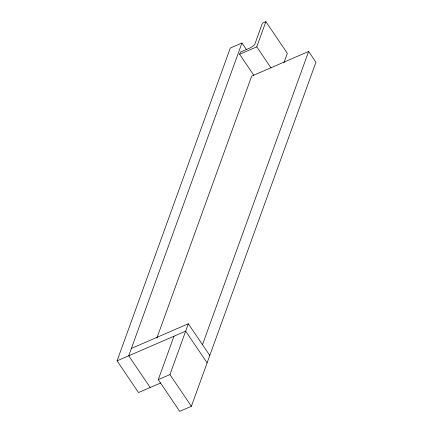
<?xml version="1.0" encoding="UTF-8"?>
<svg xmlns="http://www.w3.org/2000/svg" width="433" height="433" viewBox="0 0 433 433"><rect width="100%" height="100%" fill="white"/><g stroke="black" fill="none" stroke-linecap="round" stroke-linejoin="round"><path stroke-width="0.65" d="M160.692 382.951L138.511 392.552L117.067 360.841L230.296 48.047L241.96 42.997L246.458 49.654M241.96 42.997L128.731 355.791L150.17 387.503M253.911 75.412L239.617 54.271L240.402 52.101L250.691 47.646L254.052 45.27L254.907 43.987L262.452 23.133L265.884 21.65L287.328 53.362L283.907 62.812M239.617 54.271L256.764 46.845L265.884 21.65M156.838 338.168L251.708 76.089L308.642 51.446L315.933 62.228L191.381 406.3L179.717 411.35L158.272 379.638L174.001 336.192M158.272 379.638L169.936 374.588L188.333 323.76L209.778 355.471M202.487 344.69L308.642 51.446M131.405 348.408L188.333 323.76M117.067 360.841L185.66 331.148L207.104 362.859M256.764 46.845L271.058 67.986M169.936 374.588L191.381 406.3"/></g></svg>
